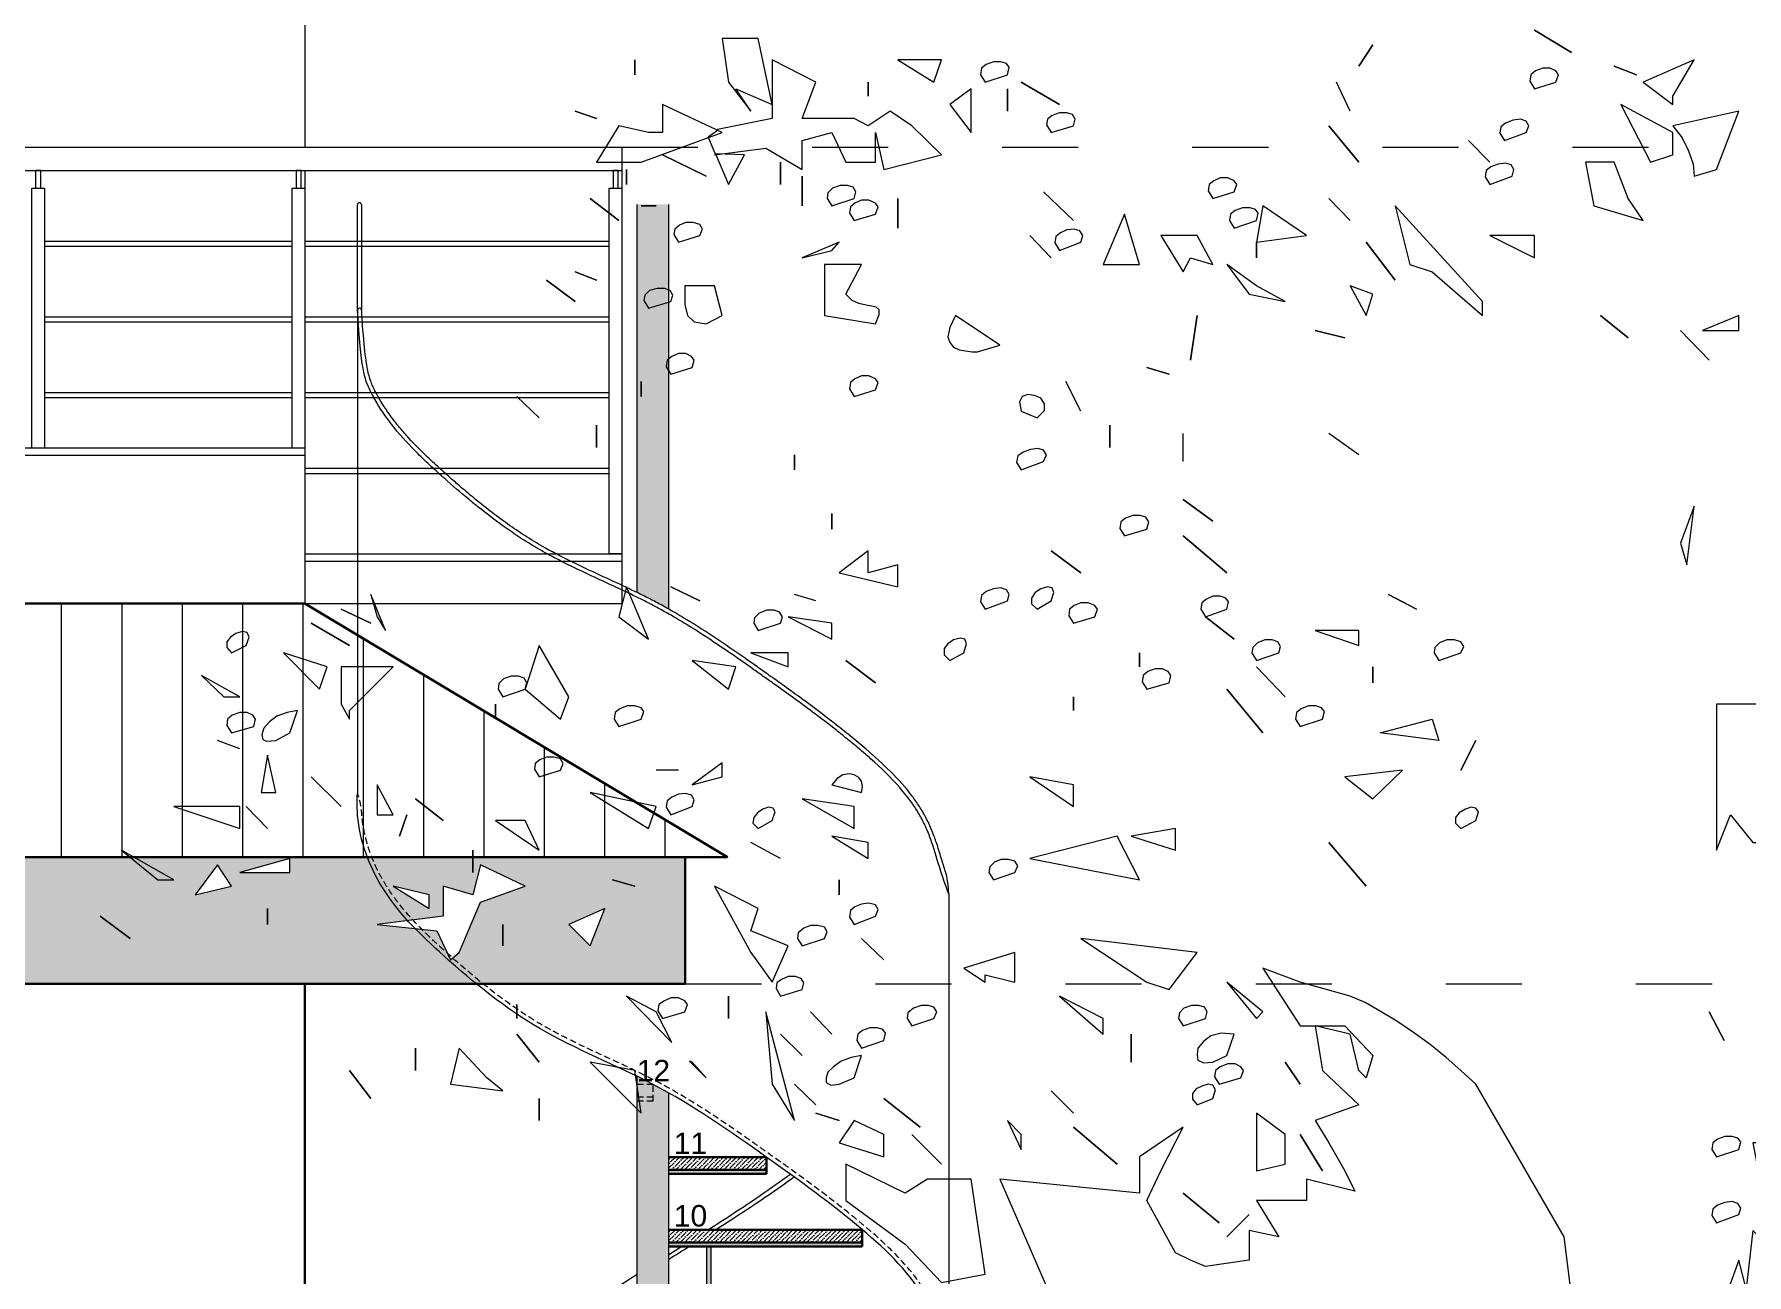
# Model space of a CAD drawing. Header units: millimetres. Extents: x 922141 to 965068, y 34629 to 256118.
# Drawn here: x 950409 to 954462, y 211194 to 214129 of the extents above; entities that cross this region are included whole.
import ezdxf

# ---------------------------------------------------------------- set-up
doc = ezdxf.new("R2010")
doc.units = ezdxf.units.MM
doc.linetypes.add('( Dashed )', pattern=[0.75, 0.5, -0.25])
doc.linetypes.add('ACAD_ISO03W100', pattern=[30, 12, -18])
for name, color, linetype, lineweight in [('column', 10, 'Continuous', 35), ('HATCH', 8, 'Continuous', 5), ('MCA__ ARREDO', 133, 'Continuous', 5), ('MCA__ LANDSCAPE', 136, 'Continuous', 5), ('MCA__ MURI ESISTENTI SEZIONATI', 30, 'Continuous', 30), ('MCA__ SCALE', 154, 'Continuous', 18)]:
    doc.layers.add(name, color=color, linetype=linetype, lineweight=lineweight)
doc.layers.add('FUR', color=2, linetype='Continuous')
doc.styles.add('Datatext_200', font='arial.ttf', dxfattribs={"height": 200})

# ---------------------------------------------------------------- blocks, each defined once
blk = doc.blocks.new('BDBDDB')
at = {"layer": 'column', "ltscale": 600, "true_color": 0x939598, "transparency": 33554528}
h = blk.add_hatch(color=252, dxfattribs=at)
h.dxf.hatch_style = 1
h.paths.add_polyline_path([(7732190, -16578442.5), (7732115, -16578442.5), (7732115, -16579361), (7732134, -16579370.5), (7732152.8, -16579380.1), (7732171.5, -16579390.1), (7732190, -16579400.4)])
h = blk.add_hatch(color=252, dxfattribs=at)
h.dxf.hatch_style = 1
h.paths.add_polyline_path([(7732190, -16580544.9), (7732115, -16580505.5), (7732115, -16580637.3), (7732115, -16582586.9), (7732190, -16582586.9)])
at = {"layer": 'column', "lineweight": 0, "ltscale": 600, "true_color": 0x939598, "transparency": 33554687}
h = blk.add_hatch(dxfattribs=at)
h.set_pattern_fill('ANSI36', color=252, scale=2.3)
h.set_pattern_definition([(45, (30343.1554, 303.549), (3.8727354522, 14.2000299914), [18.25625, -3.65125, 0, -3.65125])])
h.paths.add_polyline_path([(7732420.4, -16580696.3), (7732190, -16580696.3), (7732190, -16580726.3), (7732420.4, -16580726.3)])
at = {"layer": 'column', "ltscale": 600, "true_color": 0xc7c8ca, "transparency": 33554687}
h = blk.add_hatch(color=9, dxfattribs=at)
h.dxf.hatch_style = 1
h.paths.add_polyline_path([(7732420.4, -16580726.3), (7732190, -16580726.3), (7732190, -16580736.3), (7732420.4, -16580736.3)])
at = {"layer": 'column', "lineweight": 0, "ltscale": 600, "true_color": 0x939598, "transparency": 33554687}
h = blk.add_hatch(dxfattribs=at)
h.set_pattern_fill('ANSI36', color=252, scale=2.3)
h.set_pattern_definition([(45, (30343.1554, 131.674), (3.8727354522, 14.2000299914), [18.25625, -3.65125, 0, -3.65125])])
h.paths.add_polyline_path([(7732647.5, -16580868.2), (7732190, -16580868.2), (7732190, -16580898.2), (7732647.5, -16580898.2)])
at = {"layer": 'column', "ltscale": 600, "true_color": 0xc7c8ca, "transparency": 33554687}
h = blk.add_hatch(color=9, dxfattribs=at)
h.dxf.hatch_style = 1
h.paths.add_polyline_path([(7732647.5, -16580898.2), (7732190, -16580898.2), (7732190, -16580908.2), (7732647.5, -16580908.2)])
at = {"layer": 'column', "ltscale": 600, "true_color": 0x939598, "transparency": 33554687}
h = blk.add_hatch(color=252, dxfattribs=at)
h.dxf.hatch_style = 1
h.paths.add_polyline_path([(7732288.9, -16580908.2), (7732278.9, -16580908.2), (7732278.9, -16581040.1), (7732288.9, -16581040.1)])
at = {"layer": 'MCA__ LANDSCAPE', "transparency": 33554559}
for p, q in [((7731452.5, -16578692.5), (7731452.5, -16578442.5)), ((7731462.5, -16578442.5), (7731462.5, -16578692.5)), ((7732115, -16579361), (7732115, -16578442.5)), ((7732190, -16579400.4), (7732190, -16578442.5)), ((7731452.5, -16578692.5), (7731452.5, -16579836.9)), ((7732852.5, -16580074.2), (7732852.5, -16581238.7)), ((7732115, -16582586.9), (7732115, -16580505.5)), ((7732190, -16582586.9), (7732190, -16580544.9)), ((7732278.9, -16580908.2), (7732278.9, -16581040.1)), ((7732288.9, -16580908.2), (7732288.9, -16581040.1))]:
    blk.add_line(p, q, dxfattribs=at)
at = {"layer": 'MCA__ LANDSCAPE', "linetype": '( Dashed )', "ltscale": 30, "transparency": 33554559}
for p, q in [((7732152.5, -16580524.4), (7732115, -16580524.4)), ((7732152.5, -16580554.4), (7732115, -16580554.4)), ((7732152.5, -16580564.4), (7732152.5, -16580524.4)), ((7732152.5, -16580564.4), (7732115, -16580564.4))]:
    blk.add_line(p, q, dxfattribs=at)
at = {"layer": 'MCA__ LANDSCAPE', "transparency": 33554559}
for centre, radius, start, end in [((7731457.5, -16578443.9), 5.19, 15.6001, 164.3999), ((7731457.6, -16578693.2), 5.1, 14.7584, 172.2794)]:
    blk.add_arc(centre, radius, start, end, dxfattribs=at)
for points, knots in [([(7732852.5, -16580074.2), (7732844.2, -16580053.6), (7732836.9, -16580031.2), (7732823.1, -16579987.2), (7732817.1, -16579965.7), (7732807, -16579937.5), (7732804.1, -16579930.1), (7732798.3, -16579916.6), (7732795.5, -16579910.5), (7732790.7, -16579900.9), (7732788.8, -16579897.2), (7732784.9, -16579890), (7732782.8, -16579886.4), (7732776.5, -16579875.8), (7732772, -16579868.9), (7732757.8, -16579848.4), (7732747.4, -16579835.2), (7732715.3, -16579798.3), (7732691.7, -16579775.6), (7732659.3, -16579746.9), (7732651.3, -16579740), (7732633.9, -16579725.3), (7732624.6, -16579717.6), (7732605.8, -16579702.3), (7732596.4, -16579694.7), (7732568, -16579672.3), (7732549, -16579657.8), (7732499.1, -16579620.5), (7732468.1, -16579598.1), (7732428.8, -16579570.1), (7732420.6, -16579564.3), (7732404.3, -16579552.7), (7732396.1, -16579546.9), (7732371.5, -16579529.5), (7732355.1, -16579518), (7732305.5, -16579483.9), (7732272.1, -16579461.6), (7732226.2, -16579433.2), (7732214.3, -16579426.1), (7732192.3, -16579413.2), (7732182.2, -16579407.5), (7732163.3, -16579397), (7732154.5, -16579392.3), (7732136.8, -16579383), (7732127.8, -16579378.5), (7732100.9, -16579365.2), (7732082.7, -16579356.6), (7732030.7, -16579332.4), (7731996.7, -16579317), (7731950, -16579294.4), (7731937.1, -16579287.9), (7731915, -16579276.5), (7731905.8, -16579271.5), (7731890, -16579262.8), (7731883.4, -16579259), (7731870.2, -16579251.3), (7731863.7, -16579247.3), (7731844.3, -16579235.3), (7731831.5, -16579226.9), (7731793.7, -16579201.1), (7731769.2, -16579182.9), (7731735.4, -16579156.1), (7731725.7, -16579148.2), (7731696.8, -16579124.2), (7731677.9, -16579107.8), (7731653.8, -16579086.4), (7731648.5, -16579081.6), (7731637.9, -16579071.9), (7731632.6, -16579067.1), (7731616.7, -16579052.5), (7731606.3, -16579042.6), (7731576.3, -16579012.8), (7731557.2, -16578992.3), (7731531.3, -16578960.2), (7731523.4, -16578949.6), (7731509.1, -16578929), (7731502.7, -16578919), (7731490.8, -16578898.4), (7731485.2, -16578887.8), (7731469.7, -16578855.4), (7731461.1, -16578832.7), (7731452.5, -16578692.5)], [0, 0, 0, 0, 67.773546, 67.773546, 135.547092, 135.547092, 160.378971, 160.378971, 181.366083, 181.366083, 194.268388, 194.268388, 207.170693, 207.170693, 232.975303, 232.975303, 284.584524, 284.584524, 381.628256, 381.628256, 412.892431, 412.892431, 449.029168, 449.029168, 485.165904, 485.165904, 557.439377, 557.439377, 673.05105, 673.05105, 703.196557, 703.196557, 733.342064, 733.342064, 793.633079, 793.633079, 914.215108, 914.215108, 956.155, 956.155, 991.130303, 991.130303, 1021.331706, 1021.331706, 1051.533108, 1051.533108, 1111.935913, 1111.935913, 1223.564402, 1223.564402, 1266.694414, 1266.694414, 1297.858357, 1297.858357, 1320.59657, 1320.59657, 1343.334782, 1343.334782, 1388.811207, 1388.811207, 1479.764056, 1479.764056, 1516.895445, 1516.895445, 1591.158224, 1591.158224, 1612.384975, 1612.384975, 1633.611727, 1633.611727, 1676.065229, 1676.065229, 1758.523511, 1758.523511, 1797.590205, 1797.590205, 1832.264234, 1832.264234, 1866.938264, 1866.938264, 2051.406506, 2051.406506, 2051.406506, 2051.406506]), ([(7732852.5, -16580074.2), (7732849.7, -16580037.5), (7732845.9, -16580026), (7732844.2, -16580020.9), (7732841.6, -16580012.7), (7732840.6, -16580009.6), (7732839.4, -16580005.7), (7732839.2, -16580005), (7732838.7, -16580003.5), (7732838.5, -16580002.8), (7732837.8, -16580000.5), (7732837.3, -16579999.1), (7732836, -16579994.6), (7732835.1, -16579991.6), (7732832.4, -16579982.8), (7732830.6, -16579976.9), (7732826.9, -16579964.9), (7732824.9, -16579958.8), (7732821.6, -16579948.8), (7732820.3, -16579944.9), (7732817.5, -16579937.1), (7732816, -16579933.2), (7732811.5, -16579921.7), (7732808.2, -16579914.2), (7732802.6, -16579902.2), (7732800.3, -16579897.6), (7732795.6, -16579888.7), (7732793.2, -16579884.3), (7732788.1, -16579875.6), (7732785.4, -16579871.3), (7732777.2, -16579858.6), (7732771.4, -16579850.3), (7732749.9, -16579821.9), (7732732.7, -16579802.7), (7732696, -16579766), (7732676.5, -16579748.5), (7732650.5, -16579726.2), (7732644.2, -16579720.9), (7732631.6, -16579710.4), (7732625.2, -16579705.2), (7732606.4, -16579689.9), (7732593.8, -16579679.9), (7732555.9, -16579650.3), (7732530.4, -16579631.2), (7732490.6, -16579602.1), (7732476.5, -16579591.9), (7732451.8, -16579574.2), (7732441.2, -16579566.7), (7732421.4, -16579552.6), (7732412.1, -16579546), (7732393.5, -16579532.8), (7732384.2, -16579526.3), (7732356.2, -16579506.6), (7732337.5, -16579493.6), (7732299.6, -16579468.1), (7732280.5, -16579455.5), (7732242.2, -16579431.2), (7732223.1, -16579419.6), (7732193.6, -16579402.4), (7732183.4, -16579396.7), (7732163.8, -16579385.9), (7732154.4, -16579380.9), (7732135.6, -16579371.2), (7732126.1, -16579366.5), (7732097.5, -16579352.4), (7732078.2, -16579343.4), (7732015.7, -16579314.5), (7731972.3, -16579294.9), (7731919.3, -16579267.4), (7731908.6, -16579261.7), (7731890.6, -16579251.6), (7731883.3, -16579247.4), (7731868.9, -16579238.8), (7731861.8, -16579234.4), (7731840.5, -16579220.9), (7731826.5, -16579211.6), (7731785.2, -16579182.6), (7731758.4, -16579162), (7731721.1, -16579131.4), (7731710, -16579122.1), (7731691.2, -16579106), (7731683.4, -16579099.2), (7731668.7, -16579086.2), (7731661.7, -16579080), (7731647.8, -16579067.5), (7731640.9, -16579061.2), (7731627.2, -16579048.5), (7731620.4, -16579042.1), (7731600.3, -16579022.7), (7731587.2, -16579009.5), (7731570.8, -16578991.6), (7731567, -16578987.4), (7731555.9, -16578974.6), (7731548.6, -16578965.9), (7731539.3, -16578953.9), (7731536.8, -16578950.7), (7731529.7, -16578941.1), (7731525.1, -16578934.6), (7731519.1, -16578925.6), (7731517.5, -16578923.2), (7731512.8, -16578916), (7731509.8, -16578911.1), (7731506, -16578904.8), (7731505.2, -16578903.3), (7731503.6, -16578900.5), (7731502.8, -16578899.1), (7731500.4, -16578894.9), (7731498.9, -16578892.2), (7731496.8, -16578888.4), (7731496.2, -16578887.1), (7731494.5, -16578884), (7731493.7, -16578882.3), (7731492.6, -16578880.2), (7731492.3, -16578879.6), (7731492, -16578878.9), (7731491.9, -16578878.8), (7731491.8, -16578878.6), (7731491.8, -16578878.5), (7731491.7, -16578878.2), (7731491.6, -16578878.1), (7731491.4, -16578877.7), (7731491.3, -16578877.5), (7731491.1, -16578877), (7731490.9, -16578876.7), (7731490.4, -16578875.6), (7731490.1, -16578874.9), (7731489.1, -16578872.9), (7731488.5, -16578871.5), (7731486.1, -16578866.1), (7731484.5, -16578861.9), (7731481.6, -16578853.3), (7731480.4, -16578849.1), (7731478, -16578839.4), (7731476.8, -16578833.9), (7731474.5, -16578821.1), (7731473.4, -16578813.8), (7731469.7, -16578786.3), (7731467.3, -16578761.3), (7731464.1, -16578716.9), (7731463.3, -16578704.9), (7731462.5, -16578691.9)], [0, 0, 0, 0, 42.151293, 57.880429, 57.880429, 67.440609, 67.440609, 69.75592, 69.75592, 72.071232, 72.071232, 76.701855, 76.701855, 85.963102, 85.963102, 104.485596, 104.485596, 123.739639, 123.739639, 136.270797, 136.270797, 148.801955, 148.801955, 173.864272, 173.864272, 189.218649, 189.218649, 204.573027, 204.573027, 219.927404, 219.927404, 250.63616, 250.63616, 327.197668, 327.197668, 403.759177, 403.759177, 428.079114, 428.079114, 452.399052, 452.399052, 500.334111, 500.334111, 596.204229, 596.204229, 648.863751, 648.863751, 687.877976, 687.877976, 722.083315, 722.083315, 756.288655, 756.288655, 824.699334, 824.699334, 893.202221, 893.202221, 960.30748, 960.30748, 995.489698, 995.489698, 1027.271996, 1027.271996, 1059.054295, 1059.054295, 1122.618892, 1122.618892, 1265.216319, 1265.216319, 1302.044188, 1302.044188, 1327.323688, 1327.323688, 1352.603189, 1352.603189, 1403.162191, 1403.162191, 1504.280194, 1504.280194, 1547.376672, 1547.376672, 1578.09721, 1578.09721, 1605.858234, 1605.858234, 1633.619257, 1633.619257, 1661.380281, 1661.380281, 1716.902329, 1716.902329, 1733.862385, 1733.862385, 1767.782497, 1767.782497, 1779.7235, 1779.7235, 1803.605505, 1803.605505, 1812.201177, 1812.201177, 1829.392521, 1829.392521, 1834.238668, 1834.238668, 1839.084815, 1839.084815, 1848.777108, 1848.777108, 1853.782258, 1853.782258, 1861.801085, 1861.801085, 1865.333817, 1865.333817, 1866.282166, 1866.282166, 1866.885382, 1866.885382, 1868.091816, 1868.091816, 1869.29825, 1869.29825, 1871.711118, 1871.711118, 1876.536853, 1876.536853, 1886.188324, 1886.188324, 1914.758466, 1914.758466, 1937.341171, 1937.341171, 1959.923877, 1959.923877, 1982.506582, 1982.506582, 2034.216776, 2034.216776, 2051.406506, 2051.406506, 2051.406506, 2051.406506]), ([(7732852.5, -16581217.7), (7732839.9, -16581155.9), (7732811.5, -16581017.7), (7732635, -16580850), (7732412.5, -16580689.9), (7732164.4, -16580516.3), (7731880.6, -16580408.3), (7731669.1, -16580236.1), (7731501, -16580072.9), (7731450.6, -16579923.6), (7731452.2, -16579850.3), (7731452.5, -16579836.9)], [0.947397, 0.947397, 0.947397, 0.947397, 186.448799, 415.722269, 700.527053, 1018.803434, 1317.383162, 1602.187946, 1831.461417, 2011.406506, 2051.406506, 2051.406506, 2051.406506, 2051.406506]), ([(7732282.7, -16580868.2), (7732324.1, -16580841.8), (7732389.8, -16580799), (7732453.7, -16580754.1), (7732477.3, -16580737)], [1003.337326, 1003.337326, 1003.337326, 1003.337326, 1150.631015, 1238.684553, 1238.684553, 1238.684553, 1238.684553]), ([(7732300.5, -16580868.2), (7732342.1, -16580841.6), (7732404.7, -16580800.8), (7732465.7, -16580758.2), (7732486.2, -16580743.4)], [1002.567667, 1002.567667, 1002.567667, 1002.567667, 1150.631015, 1226.916944, 1226.916944, 1226.916944, 1226.916944]), ([(7731501.3, -16581462.3), (7731546.2, -16581406.8), (7731652.1, -16581278.3), (7731871.4, -16581128.3), (7732032.8, -16581025.2), (7732115, -16580973.5)], [16.179225, 16.179225, 16.179225, 16.179225, 229.27347, 514.078255, 805.492378, 805.492378, 805.492378, 805.492378])]:
    blk.add_open_spline(points, degree=3, knots=knots, dxfattribs=at)
at = {"layer": 'MCA__ LANDSCAPE', "linetype": '( Dashed )', "ltscale": 30, "transparency": 33554559}
blk.add_open_spline([(7732852.5, -16581217.7), (7732852.5, -16581193.7), (7732849.9, -16581170.6), (7732842, -16581124.9), (7732835.7, -16581102.3), (7732825, -16581073.1), (7732822.1, -16581065.8), (7732816.4, -16581052.6), (7732813.7, -16581046.6), (7732808.5, -16581036.1), (7732806.2, -16581031.7), (7732801.3, -16581022.8), (7732798.8, -16581018.5), (7732790.9, -16581005.6), (7732785.3, -16580997.2), (7732764.8, -16580968.7), (7732748.4, -16580949.6), (7732713.3, -16580913.2), (7732694.7, -16580895.9), (7732667.7, -16580872.2), (7732659.7, -16580865.4), (7732643.6, -16580851.8), (7732635.5, -16580845.1), (7732611.2, -16580825.3), (7732594.9, -16580812.4), (7732545.8, -16580774.5), (7732512.7, -16580750.2), (7732463.7, -16580714.8), (7732447.9, -16580703.6), (7732422.7, -16580685.7), (7732413.3, -16580679), (7732394.3, -16580665.6), (7732384.8, -16580658.9), (7732356.2, -16580638.9), (7732337.1, -16580625.7), (7732279, -16580586.7), (7732239.5, -16580561.6), (7732188, -16580532.2), (7732177.1, -16580526.2), (7732158.3, -16580516.2), (7732150.6, -16580512.1), (7732135.1, -16580504.2), (7732127.3, -16580500.3), (7732103.8, -16580488.9), (7732088.1, -16580481.4), (7732038.4, -16580458.3), (7732004.5, -16580443), (7731958.4, -16580420.6), (7731945.7, -16580414.3), (7731923.9, -16580402.9), (7731914.7, -16580398), (7731898.9, -16580389.2), (7731892.2, -16580385.4), (7731879, -16580377.6), (7731872.4, -16580373.7), (7731852.8, -16580361.5), (7731840, -16580353), (7731801.8, -16580326.8), (7731777, -16580308.2), (7731743.1, -16580281), (7731733.5, -16580273.2), (7731705, -16580249.3), (7731686.2, -16580232.9), (7731661.8, -16580211.1), (7731656, -16580205.8), (7731644.4, -16580195.3), (7731638.7, -16580190), (7731621.6, -16580173.9), (7731610.4, -16580163.1), (7731581.1, -16580133.1), (7731563.5, -16580113.4), (7731540.3, -16580083.2), (7731533.3, -16580073.5), (7731521.6, -16580055.7), (7731516.6, -16580047.7), (7731507.3, -16580031.2), (7731502.9, -16580022.8), (7731490.5, -16579997.2), (7731483.4, -16579979.4), (7731475.6, -16579954.3), (7731473.6, -16579947.1), (7731468.3, -16579925.6), (7731465.6, -16579911.2), (7731463.5, -16579891.2), (7731463, -16579885.8), (7731462.5, -16579877.2), (7731462.4, -16579874.1), (7731459.4, -16579855.4), (7731454.3, -16579839), (7731452.5, -16579836.9)], degree=3, knots=[0, 0, 0, 0, 68.981605, 68.981605, 137.96321, 137.96321, 161.112749, 161.112749, 180.727859, 180.727859, 195.632552, 195.632552, 210.537245, 210.537245, 240.346632, 240.346632, 314.057717, 314.057717, 387.768803, 387.768803, 418.66202, 418.66202, 449.555237, 449.555237, 511.341672, 511.341672, 634.914541, 634.914541, 693.191779, 693.191779, 727.993464, 727.993464, 762.795149, 762.795149, 832.398518, 832.398518, 971.605256, 971.605256, 1008.861117, 1008.861117, 1034.792577, 1034.792577, 1060.724037, 1060.724037, 1112.586956, 1112.586956, 1224.209159, 1224.209159, 1267.143022, 1267.143022, 1298.738725, 1298.738725, 1322.148548, 1322.148548, 1345.558371, 1345.558371, 1392.378017, 1392.378017, 1486.017308, 1486.017308, 1523.220721, 1523.220721, 1597.627545, 1597.627545, 1621.008511, 1621.008511, 1644.389476, 1644.389476, 1691.151407, 1691.151407, 1771.158251, 1771.158251, 1807.678767, 1807.678767, 1836.499744, 1836.499744, 1865.320721, 1865.320721, 1922.962675, 1922.962675, 1945.503108, 1945.503108, 1990.583974, 1990.583974, 2007.439267, 2007.439267, 2017.053652, 2017.053652, 2051.406506, 2051.406506, 2051.406506, 2051.406506], dxfattribs=at)
at = {"layer": 'MCA__ LANDSCAPE', "transparency": 33554559}
for points in [[(7732190, -16580937.7), (7732205.7, -16580927.8), (7732221.4, -16580918), (7732237.1, -16580908.2)], [(7732190, -16580926.6), (7732199.8, -16580920.4), (7732209.6, -16580914.3), (7732219.4, -16580908.2)]]:
    blk.add_open_spline(points, degree=3, dxfattribs=at)
at = {"layer": 'MCA__ MURI ESISTENTI SEZIONATI', "transparency": 33554559}
for p, q in [((7732190, -16580696.3), (7732420.4, -16580696.3)), ((7732420.4, -16580736.3), (7732420.4, -16580696.3)), ((7732190, -16580726.3), (7732420.4, -16580726.3)), ((7732190, -16580736.3), (7732420.4, -16580736.3)), ((7732190, -16580868.2), (7732647.5, -16580868.2)), ((7732647.5, -16580908.2), (7732647.5, -16580868.2)), ((7732190, -16580898.2), (7732647.5, -16580898.2)), ((7732190, -16580908.2), (7732647.5, -16580908.2))]:
    blk.add_line(p, q, dxfattribs=at)
at = {"layer": 'MCA__ ARREDO', "lineweight": 9, "transparency": 33554559, "char_height": 50.9, "width": 1701.819, "attachment_point": 5, "style": 'Datatext_200'}
for s, insert in [('12', (7732153.1, -16580492, 0)), ('11', (7732240.9, -16580663.9, 0)), ('10', (7732240.9, -16580835.7, 0))]:
    blk.add_mtext(s, dxfattribs=dict(at, insert=insert))
blk = doc.blocks.new('A$C45F453B8')
at = {"layer": 'HATCH', "linetype": 'Continuous'}
for p, q in [((167.65, 239.35), (171.13, 242.31)), ((171.13, 242.31), (167.65, 239.35))]:
    blk.add_line(p, q, dxfattribs=at)
for points in [[(140.19, 280.81), (143.15, 282.59), (140.19, 280.81)], [(157.14, 279.7), (156.03, 281.4), (157.14, 279.7)], [(205.56, 276.14), (206.75, 277.92), (203.86, 276.66), (204.97, 281.92), (207.86, 281.92), (207.34, 278.44), (205.56, 276.14)], [(132.12, 276.66), (132.12, 277.33), (130.41, 280.22), (134.49, 278.44), (132.12, 276.66)], [(135, 279.03), (136.78, 279.7), (135, 279.03)], [(185.13, 279.03), (184.98, 279.62), (185.2, 279.92), (185.65, 280.07), (186.24, 280.07), (186.83, 279.85), (187.2, 279.55), (187.28, 279.03), (186.9, 278.44), (185.13, 279.03)], [(208.97, 274.07), (208.38, 272.66), (208.45, 272.66), (204.38, 273.18), (201.49, 271.48), (201.49, 273.78), (199.12, 274.44), (198.01, 272.07), (195.64, 272.07), (195.64, 274.44), (194.98, 271.48), (190.38, 272.66), (192.75, 274.96), (194.46, 276.14), (196.23, 274.96), (197.34, 275.55), (201.49, 275.55), (200.38, 278.44), (203.86, 280.22), (203.86, 275.55), (208.23, 274.66), (208.23, 274.59), (208.97, 274.07)], [(190.98, 278.44), (190.38, 280.22), (193.86, 280.22), (190.98, 278.44)], [(214.82, 279.03), (214.82, 280.22), (214.82, 279.03)], [(141.44, 278.44), (141.22, 279.03), (141.44, 279.33), (141.89, 279.55), (142.48, 279.55), (143.07, 279.33), (143.44, 279.03), (143.52, 278.51), (143.15, 277.92), (141.44, 278.44)], [(157.81, 276.14), (158.92, 278.44)], [(180.98, 276.66), (184.02, 278.44), (180.98, 276.66)], [(196.23, 277.33), (196.23, 278.44), (196.23, 277.33)], [(185.13, 276.14), (185.13, 277.92), (185.13, 276.14)], [(188.02, 274.44), (188.02, 277.92), (189.72, 276.66), (188.02, 274.44)], [(128.64, 271.48), (126.86, 276.14), (132.12, 274.96), (131.38, 274), (130.86, 272.96), (130.49, 271.92), (130.41, 270.96), (128.64, 271.48)], [(132.12, 272.66), (132.12, 274.44), (136.26, 276.66), (133.89, 272.07), (132.12, 272.66)], [(179.87, 274.96), (179.72, 275.48), (179.95, 275.85), (180.39, 276), (180.98, 276), (181.57, 275.77), (181.94, 275.48), (182.02, 275.03), (181.65, 274.44), (179.87, 274.96)], [(217.85, 272.07), (214.3, 272.07), (207.86, 274.44), (212.6, 276.66), (212.6, 274.44), (213.71, 274.44), (216.08, 274.96), (217.85, 272.07)], [(217.85, 275.55), (219.56, 276.14), (217.85, 275.55)], [(143.81, 274.44), (143.59, 274.96), (143.81, 275.33), (144.26, 275.48), (144.85, 275.4), (145.44, 275.18), (145.81, 274.89), (145.89, 274.37), (145.52, 273.78), (143.81, 274.44)], [(157.14, 272.07), (159.51, 274.96), (157.14, 272.07)], [(146.7, 272.07), (148.4, 273.78), (146.7, 272.07)], [(134.49, 267.41), (135.67, 269.18), (136.78, 272.07), (139.08, 272.07), (138.41, 268.59), (134.49, 267.41)], [(144.92, 270.96), (144.78, 271.48), (145, 271.85), (145.44, 272), (146.04, 271.92), (146.63, 271.7), (147, 271.41), (147.07, 270.89), (146.7, 270.3), (144.92, 270.96)], [(203.19, 270.3), (203.19, 272.07), (203.19, 270.3)], [(208.38, 272.74), (207.34, 270.3), (206.08, 272.66), (208.38, 272.74)], [(208.38, 272.74), (208.38, 272.74), (208.38, 272.74)], [(209.12, 270.96), (212.6, 272.66), (209.12, 270.96)], [(215.48, 270.3), (215.48, 271.48), (215.48, 270.3)], [(167.06, 269.7), (166.84, 270.3), (167.06, 270.59), (167.58, 270.81), (168.17, 270.81), (168.69, 270.59), (169.06, 270.3), (169.14, 269.78), (168.77, 269.18), (167.06, 269.7)], [(197.34, 269.18), (197.2, 269.7), (197.42, 270.07), (197.86, 270.22), (198.46, 270.22), (199.05, 270), (199.42, 269.63), (199.49, 269.18), (199.12, 268.59), (197.34, 269.18)], [(201.49, 268.59), (201.49, 270.96), (201.49, 268.59)], [(157.81, 267.41), (159.51, 269.18), (157.81, 267.41)], [(179.87, 267.41), (182.24, 269.7), (179.87, 267.41)], [(193.86, 266.82), (193.86, 269.18), (193.86, 266.82)], [(195.64, 267.93), (195.42, 268.52), (195.64, 268.81), (196.16, 269.04), (196.75, 269.04), (197.27, 268.81), (197.64, 268.52), (197.71, 268), (197.34, 267.41), (195.64, 267.93)], [(216.08, 267.41), (218.37, 269.18), (216.08, 267.41)], [(147.29, 259.86), (147.29, 260.97), (154.25, 268.59), (153.07, 263.93), (151.29, 263.34), (147.29, 259.86)], [(161.29, 266.22), (164.77, 268.59), (165.29, 265.7), (161.29, 266.22)], [(165.29, 267.41), (165.14, 268), (165.36, 268.3), (165.8, 268.44), (166.4, 268.44), (166.99, 268.22), (167.36, 267.93), (167.43, 267.41), (167.06, 266.82), (165.29, 267.41)], [(174.61, 263.93), (175.8, 267.93), (177.5, 263.93), (174.61, 263.93)], [(214.3, 268.59), (213.11, 268.59), (214.3, 268.59)], [(143.15, 264.45), (143.15, 266.22), (146.7, 266.22), (143.15, 264.45)], [(171.13, 263.34), (170.54, 264.45), (168.77, 263.93), (170.02, 266.22), (172.91, 266.22), (171.13, 263.34)], [(179.28, 265.7), (179.13, 266.22), (179.35, 266.59), (179.8, 266.74), (180.39, 266.67), (180.91, 266.45), (181.28, 266.15), (181.35, 265.63), (180.98, 265.04), (179.28, 265.7)], [(181.65, 264.45), (183.35, 266.22), (181.65, 264.45)], [(209.63, 266.22), (209.41, 266.74), (209.63, 267.11), (210.15, 267.26), (210.75, 267.26), (211.26, 267.04), (211.63, 266.74), (211.71, 266.3), (211.34, 265.7), (209.63, 266.22)], [(154.25, 262.67), (156.55, 265.7), (154.25, 262.67)], [(165.29, 264.45), (165.29, 265.7), (165.29, 264.45)], [(199.12, 265.04), (198.53, 265.7), (201.49, 264.45), (199.12, 265.04)], [(162.99, 260.97), (165.29, 262.23), (167.65, 263.93), (165.88, 261.56), (162.99, 260.97)], [(195.64, 259.19), (195.35, 259.93), (195.35, 260.3), (195.57, 260.52), (195.94, 260.6), (196.38, 260.67), (196.97, 260.82), (197.49, 261.04), (198.01, 261.56), (196.75, 263.93), (199.71, 263.93), (199.71, 259.86), (195.64, 259.19)], [(217.85, 262.67), (219.56, 263.34), (217.85, 262.67)], [(156.55, 259.86), (156.03, 261.56), (157.81, 262.23), (156.55, 259.86)], [(207.86, 259.86), (208.45, 262.23), (210.82, 262.23), (210.82, 260.74), (210.6, 259.86), (210.08, 259.34), (209.12, 259.19), (207.86, 259.86)], [(211.93, 260.97), (211.78, 261.48), (212, 261.85), (212.45, 262), (213.04, 262), (213.63, 261.85), (214, 261.48), (214.08, 261.04), (213.71, 260.45), (211.93, 260.97)], [(219.56, 260.97), (221.85, 262.67), (219.56, 260.97)], [(126.86, 258.67), (126.86, 259.86), (129.75, 258.67), (126.86, 258.67)], [(135.67, 258.08), (137.89, 259.86), (135.67, 258.08)], [(170.54, 256.3), (170.02, 259.86), (170.54, 256.3)], [(185.72, 257.49), (189.27, 259.86), (189.72, 258.89), (189.87, 258.15), (189.72, 257.71), (189.42, 257.34), (188.98, 257.12), (188.46, 257.04), (187.94, 256.97), (187.5, 256.97), (185.72, 257.49)], [(129.23, 256.3), (131.52, 258.67), (129.23, 256.3)], [(158.25, 258.08), (160.62, 258.67), (158.25, 258.08)], [(210.23, 255.71), (210.08, 256.3), (210.3, 256.6), (210.75, 256.82), (211.34, 256.82), (211.86, 256.6), (212.23, 256.3), (212.3, 255.78), (211.93, 255.19), (210.23, 255.71)], [(172.25, 255.19), (174.02, 255.71), (172.25, 255.19)], [(179.28, 252.23), (180.46, 254.6)], [(195.64, 253.93), (195.42, 254.52), (195.64, 254.82), (196.16, 255.04), (196.75, 255.04), (197.27, 254.82), (197.64, 254.52), (197.71, 254.01), (197.34, 253.41), (195.64, 253.93)], [(214.3, 253.41), (214.3, 254.6), (214.3, 253.41)], [(182.76, 251.71), (182.17, 252.3), (182.17, 252.82), (182.46, 253.27), (182.98, 253.49), (183.5, 253.56), (183.94, 253.41), (184.17, 252.97), (184.02, 252.23), (182.76, 251.71)], [(222.44, 251.71), (224.22, 253.41), (222.44, 251.71)], [(176.98, 249.34), (176.98, 251.12), (176.98, 249.34)], [(217.85, 249.34), (217.85, 251.12), (217.85, 249.34)], [(157.14, 248.75), (159.51, 250.45)], [(171.13, 248.23), (171.13, 250.45)], [(182.24, 248.23), (182.02, 248.75), (182.24, 249.12), (182.68, 249.27), (183.28, 249.19), (183.87, 248.97), (184.31, 248.68), (184.39, 248.16), (184.02, 247.57), (182.24, 248.23)], [(202.08, 247.57), (202.08, 248.75), (202.08, 247.57)], [(131.01, 240.01), (130.41, 244.68), (131.52, 241.72), (131.01, 240.01)], [(168.77, 243.49), (171.13, 245.2), (168.77, 243.49)], [(174.02, 242.83), (173.87, 243.42), (174.1, 243.79), (174.54, 243.94), (175.13, 243.94), (175.73, 243.72), (176.1, 243.42), (176.17, 242.9), (175.8, 242.31), (174.02, 242.83)], [(199.12, 242.83), (199.12, 244.09), (199.12, 242.83)], [(179.28, 239.35), (181.65, 241.12), (179.28, 239.35)], [(193.86, 238.24), (193.86, 240.01), (196.23, 239.35), (196.23, 241.12), (198.53, 239.35), (193.86, 238.24)], [(152.55, 236.46), (154.77, 237.64), (152.55, 236.46)], [(167.65, 236.46), (167.51, 237.05), (167.73, 237.35), (168.17, 237.5), (168.77, 237.5), (169.28, 237.27), (169.65, 236.98), (169.73, 236.46), (169.36, 235.87), (167.65, 236.46)], [(181.65, 237.13), (181.43, 237.79), (181.57, 238.16), (181.94, 238.24), (182.46, 238.09), (182.91, 237.79), (183.2, 237.35), (183.2, 236.9), (182.76, 236.46), (181.65, 237.13)], [(185.13, 237.13), (184.98, 237.64), (185.2, 238.01), (185.65, 238.16), (186.24, 238.09), (186.83, 237.87), (187.2, 237.57), (187.28, 237.05), (186.9, 236.46), (185.13, 237.13)], [(200.38, 237.13), (202.08, 237.64)], [(209.63, 237.13), (211.93, 238.24), (209.63, 237.13)], [(213.71, 234.09), (215.48, 238.24), (216.08, 235.87), (213.71, 234.09)], [(234.66, 234.76), (235.84, 237.64), (235.33, 235.87), (234.66, 234.76)], [(178.17, 235.87), (177.95, 236.46), (178.17, 236.76), (178.69, 236.98), (179.28, 236.98), (179.8, 236.76), (180.17, 236.46), (180.24, 235.94), (179.87, 235.35), (178.17, 235.87)], [(203.19, 235.35), (203.05, 235.87), (203.27, 236.24), (203.71, 236.39), (204.3, 236.39), (204.9, 236.16), (205.27, 235.79), (205.34, 235.35), (204.97, 234.76), (203.19, 235.35)], [(235.84, 235.35), (238.21, 236.46), (235.84, 235.35)], [(157.14, 233.57), (157.14, 234.76), (160.62, 234.76), (157.14, 233.57)], [(167.06, 234.09), (169.36, 235.87), (167.06, 234.09)], [(199.12, 234.09), (199.12, 235.35), (202.6, 235.87), (199.12, 234.09)], [(237.55, 233.57), (240.58, 235.35), (237.55, 233.57)], [(245.77, 233.57), (245.54, 234.24), (245.69, 234.61), (246.06, 234.68), (246.58, 234.53), (247.02, 234.24), (247.32, 233.87), (247.32, 233.42), (246.95, 232.98), (245.77, 233.57)], [(149, 232.98), (148.77, 233.5), (149, 233.87), (149.52, 234.02), (150.11, 234.02), (150.7, 233.79), (151.07, 233.42), (151.14, 232.98), (150.77, 232.39), (149, 232.98)], [(163.51, 232.98), (163.36, 233.5), (163.58, 233.87), (164.03, 234.02), (164.62, 234.02), (165.21, 233.79), (165.58, 233.42), (165.66, 232.98), (165.29, 232.39), (163.51, 232.98)], [(188.61, 232.98), (188.39, 233.72), (188.53, 234.09), (188.9, 234.16), (189.42, 234.02), (189.87, 233.72), (190.16, 233.35), (190.16, 232.83), (189.72, 232.39), (188.61, 232.98)], [(220.74, 227.72), (220.07, 229.5), (222.44, 233.57), (223.55, 230.09), (220.74, 227.72)], [(174.61, 231.87), (174.61, 232.98), (174.61, 231.87)], [(195.64, 230.61), (198.01, 232.39), (195.64, 230.61)], [(202.6, 231.87), (202.6, 232.98), (205.56, 232.98), (202.6, 231.87)], [(207.34, 230.09), (206.75, 231.87), (210.23, 232.39), (207.34, 230.09)], [(239.92, 230.09), (239.32, 231.87), (242.8, 232.98), (239.92, 230.09)], [(156.03, 230.61), (156.03, 231.87), (156.03, 230.61)], [(162.99, 229.5), (165.29, 231.87), (162.99, 229.5)], [(172.25, 230.61), (172.1, 231.2), (172.32, 231.5), (172.76, 231.72), (173.36, 231.72), (173.95, 231.5), (174.32, 231.2), (174.39, 230.68), (174.02, 230.09), (172.25, 230.61)], [(223.55, 230.09), (223.41, 230.61), (223.63, 230.98), (224.07, 231.13), (224.66, 231.13), (225.26, 230.91), (225.63, 230.54), (225.7, 230.09), (225.33, 229.5), (223.55, 230.09)], [(237.55, 227.72), (237.55, 228.39), (234.07, 231.87), (238.21, 231.87), (238.21, 228.91), (237.55, 227.72)], [(247.54, 229.5), (246.28, 229.5), (249.32, 231.2), (247.54, 229.5)], [(122.79, 217.88), (122.79, 220.1), (124.56, 221.87), (122.27, 221.87), (125.16, 226.02), (122.27, 227.72), (119.9, 225.35), (121.01, 230.09), (123.38, 228.91), (128.64, 228.91), (128.64, 217.28), (127.53, 220.1), (125.75, 217.88), (122.79, 217.88)], [(164.77, 226.61), (167.65, 230.09), (164.77, 226.61)], [(179.87, 228.39), (179.87, 229.5), (179.87, 228.39)], [(160.03, 227.72), (159.88, 228.32), (160.1, 228.61), (160.55, 228.76), (161.14, 228.76), (161.73, 228.54), (162.1, 228.24), (162.18, 227.72), (161.81, 227.13), (160.03, 227.72)], [(214.3, 227.72), (214.08, 228.32), (214.3, 228.61), (214.82, 228.76), (215.41, 228.76), (216, 228.54), (216.37, 228.24), (216.45, 227.72), (216.08, 227.13), (214.3, 227.72)], [(225.92, 227.72), (225.92, 228.91), (225.92, 227.72)], [(242.29, 226.61), (241.69, 228.39), (242.51, 228.24), (243.32, 227.94), (243.91, 227.5), (244.36, 226.98), (244.51, 226.46), (244.43, 226.09), (244.14, 225.95), (243.4, 226.02), (242.29, 226.61)], [(245.17, 227.13), (245.03, 227.72), (245.25, 228.02), (245.69, 228.24), (246.28, 228.24), (246.88, 228.02), (247.25, 227.72), (247.32, 227.2), (246.95, 226.61), (245.17, 227.13)], [(150.77, 226.02), (155.44, 226.61), (151.29, 227.72), (150.77, 226.02), (150.77, 226.02)], [(149, 223.65), (147.81, 226.02), (149, 223.65)], [(246.28, 225.35), (248.06, 226.02)], [(207.86, 223.13), (207.86, 224.24), (210.23, 222.47), (207.86, 223.13)], [(220.74, 223.65), (220.52, 224.17), (220.74, 224.54), (221.26, 224.69), (221.85, 224.69), (222.37, 224.47), (222.74, 224.17), (222.81, 223.72), (222.44, 223.13), (220.74, 223.65)], [(244.58, 221.87), (243.4, 221.87), (244.06, 224.84), (244.58, 221.87)], [(156.03, 221.36), (153.66, 223.65), (158.25, 223.13), (156.03, 221.36)], [(179.87, 220.76), (179.87, 222.47), (183.35, 223.13), (179.87, 220.76)], [(196.75, 221.87), (196.68, 222.32), (196.75, 222.76), (196.97, 223.06), (197.34, 223.28), (197.71, 223.35), (198.23, 223.28), (198.68, 222.98), (199.12, 222.47), (196.75, 221.87)], [(211.34, 223.65), (213.11, 223.65)], [(235.33, 220.1), (234.07, 220.1), (235.33, 222.47), (235.33, 220.1)], [(238.21, 220.76), (240.58, 223.13), (238.21, 220.76)], [(197.34, 218.99), (197.34, 220.76), (201.49, 221.36), (197.34, 218.99)], [(210.23, 220.76), (210.08, 221.28), (210.3, 221.65), (210.75, 221.8), (211.34, 221.73), (211.86, 221.5), (212.23, 221.21), (212.3, 220.69), (211.93, 220.1), (210.23, 220.76)], [(213.71, 218.99), (213.11, 220.76), (218.37, 221.87), (213.71, 218.99)], [(230.07, 219.65), (232.29, 221.36), (230.07, 219.65)], [(147.81, 219.65), (147.59, 220.32), (147.81, 220.62), (148.18, 220.69), (148.63, 220.54), (149.14, 220.24), (149.44, 219.87), (149.44, 219.43), (149, 218.99), (147.81, 219.65)], [(203.86, 219.65), (203.64, 220.32), (203.79, 220.62), (204.16, 220.69), (204.6, 220.54), (205.04, 220.24), (205.34, 219.87), (205.41, 219.43), (204.97, 218.99), (203.86, 219.65)], [(222.44, 217.28), (223.55, 219.65), (225.92, 219.65), (222.44, 217.28)], [(233.55, 218.39), (232.96, 220.1), (233.55, 218.39)], [(244.06, 218.99), (245.77, 220.76), (244.06, 218.99)], [(246.28, 218.99), (246.28, 220.76), (251.54, 220.76), (246.28, 218.99)], [(171.73, 217.28), (171.73, 218.99), (175.28, 218.39), (171.73, 217.28)], [(174.61, 214.91), (176.39, 218.39), (183.35, 216.62), (174.61, 214.91)], [(196.23, 216.62), (196.23, 217.88), (199.12, 218.39), (196.23, 216.62)], [(156.55, 214.4), (159.51, 217.88), (156.55, 214.4)], [(203.19, 216.62), (205.56, 217.88)], [(227.7, 215.51), (227.7, 217.28), (227.7, 215.51)], [(252.8, 214.91), (251.54, 214.91), (255.69, 217.28), (252.8, 214.91)], [(184.54, 215.51), (184.31, 216.02), (184.54, 216.39), (185.05, 216.54), (185.65, 216.54), (186.16, 216.32), (186.53, 215.95), (186.61, 215.51), (186.24, 214.91), (184.54, 215.51)], [(229.48, 208.55), (228.81, 209.14), (227.11, 213.14), (223.55, 214.4), (227.11, 216.1), (227.7, 213.73), (230.07, 214.4), (230.07, 212.03), (235.33, 211.36), (230.59, 210.84), (229.48, 208.55)], [(242.29, 215.51), (242.29, 216.62), (246.28, 215.51), (242.29, 215.51)], [(246.95, 214.4), (248.06, 216.1), (249.84, 213.73), (246.95, 214.4)], [(198.53, 213.73), (198.53, 214.91), (198.53, 213.73)], [(203.86, 206.77), (202.6, 209.66), (205.56, 210.84), (204.97, 212.62), (208.45, 214.4), (205.56, 209.14), (203.86, 206.77)], [(214.82, 214.4), (216.59, 214.91), (214.82, 214.4)], [(231.18, 212.62), (231.18, 213.73), (234.07, 214.4), (231.18, 212.62)], [(195.64, 212.03), (195.42, 212.54), (195.64, 212.92), (196.16, 213.06), (196.75, 212.99), (197.27, 212.77), (197.64, 212.47), (197.71, 211.95), (197.34, 211.36), (195.64, 212.03)], [(218.37, 209.66), (217.19, 212.62), (220.07, 211.36), (218.37, 209.66)], [(244.06, 211.36), (244.06, 212.62), (244.06, 211.36)], [(255.02, 210.25), (257.39, 212.03), (255.02, 210.25)], [(172.25, 206.18), (170.02, 209.14), (179.28, 210.25), (174.02, 206.77), (172.25, 206.18)], [(194.98, 208.55), (196.75, 210.25), (194.98, 208.55)], [(199.71, 210.25), (199.49, 210.77), (199.71, 211.14), (200.23, 211.29), (200.82, 211.29), (201.34, 211.06), (201.79, 210.69), (201.86, 210.25), (201.49, 209.66), (199.71, 210.25)], [(225.33, 209.66), (225.33, 211.36), (225.33, 209.66)], [(186.9, 206.77), (186.9, 207.36), (184.54, 206.77), (184.54, 209.14), (188.61, 207.88), (186.9, 206.77)], [(160.62, 203.29), (160.03, 199.74), (157.14, 197), (160.62, 195.74), (159.51, 193.96), (158.25, 191.74), (157.44, 190.11), (161.29, 191.07), (161.29, 189.37), (165.29, 189.37), (163.51, 186.48), (165.88, 187), (165.88, 184.63), (169.36, 184.11), (170.54, 184.63), (171.73, 185.22), (174.02, 189.37), (172.91, 191.74), (171.13, 195.22), (174.61, 192.85), (174.61, 189.96), (185.72, 191.07), (168.77, 152.05)], [(139.67, 177.6), (140.78, 186.48), (147.81, 198.63), (149, 199.74), (150.18, 200.77), (151.44, 201.81), (152.77, 202.77), (154.11, 203.66), (155.36, 204.4), (156.62, 205.14), (157.81, 205.66), (161.81, 206.77), (164.77, 207.88), (161.81, 203.29), (160.62, 203.29)], [(165.29, 203.88), (164.77, 204.4), (167.65, 206.77), (165.29, 203.88)], [(201.49, 206.18), (201.34, 206.7), (201.56, 207.07), (202.01, 207.21), (202.6, 207.21), (203.12, 206.99), (203.49, 206.7), (203.56, 206.25), (203.19, 205.66), (201.49, 206.18)], [(169.36, 203.88), (169.21, 204.4), (169.43, 204.77), (169.88, 204.92), (170.47, 204.92), (171.06, 204.7), (171.43, 204.33), (171.5, 203.88), (171.13, 203.29), (169.36, 203.88)], [(177.5, 202.62), (177.5, 203.88), (180.98, 205.66), (177.5, 202.62)], [(190.98, 203.88), (190.75, 204.4), (190.98, 204.77), (191.42, 204.92), (192.01, 204.92), (192.61, 204.7), (193.05, 204.33), (193.12, 203.88), (192.75, 203.29), (190.98, 203.88)], [(207.34, 203.88), (207.34, 205.66), (207.34, 203.88)], [(210.82, 204.4), (210.6, 204.99), (210.82, 205.29), (211.34, 205.51), (211.93, 205.51), (212.45, 205.29), (212.89, 204.99), (212.97, 204.47), (212.6, 203.88), (210.82, 204.4)], [(211.86, 201.96), (213.11, 204.4), (215.48, 205.66), (211.86, 201.96)], [(224.22, 203.88), (224.22, 204.99), (224.22, 203.88)], [(128.04, 202.11), (129.23, 204.4), (128.04, 202.11)], [(160.62, 203.29), (158.25, 203.29), (156.03, 200.92), (156.55, 199.14), (157.14, 199.74), (157.81, 202.62), (160.62, 203.29), (160.62, 203.29)], [(199.12, 202.62), (200.82, 204.4), (199.12, 202.62)], [(202.08, 195.74), (204.38, 204.4), (203.86, 198.63), (202.08, 195.74)], [(167.65, 200.92), (167.06, 202.62), (168.1, 202.7), (168.91, 202.48), (169.51, 202.03), (169.95, 201.51), (170.02, 200.99), (169.95, 200.55), (169.51, 200.33), (168.77, 200.4), (167.65, 200.92)], [(175.28, 200.4), (175.28, 202.62), (175.28, 200.4)], [(194.98, 202.11), (194.83, 202.7), (195.05, 202.99), (195.49, 203.14), (196.09, 203.14), (196.68, 202.92), (197.05, 202.62), (197.12, 202.11), (196.75, 201.51), (194.98, 202.11)], [(201.49, 200.92), (203.19, 202.62), (201.49, 200.92)], [(222.44, 200.4), (224.22, 202.62), (222.44, 200.4)], [(197.34, 199.14), (196.75, 200.92), (197.57, 200.77), (198.38, 200.48), (198.97, 200.03), (199.42, 199.59), (199.57, 199.14), (199.57, 198.77), (199.2, 198.55), (198.53, 198.63), (197.34, 199.14)], [(225.33, 198.11), (226.59, 199.14), (228.81, 201.51), (229.48, 198.63), (225.33, 198.11)], [(232.29, 199.74), (232.29, 201.51), (232.29, 199.74)], [(161.81, 198.63), (162.99, 200.4), (161.81, 198.63)], [(166.54, 199.14), (166.32, 199.74), (166.54, 200.03), (166.99, 200.25), (167.58, 200.25), (168.17, 200.03), (168.54, 199.74), (168.62, 199.22), (168.25, 198.63), (166.54, 199.14)], [(210.45, 200.48), (209.12, 199.14), (210.23, 200.4), (210.45, 200.48)], [(214.3, 196.33), (214.82, 199.74), (218.37, 200.4), (214.3, 196.33)], [(235.84, 197.51), (237.55, 199.74), (235.84, 197.51)], [(168.77, 197.51), (168.54, 198.18), (168.77, 198.55), (169.14, 198.63), (169.65, 198.48), (170.1, 198.26), (170.39, 197.89), (170.39, 197.44), (170.02, 197), (168.77, 197.51)], [(179.87, 196.33), (181.65, 198.11), (179.87, 196.33)], [(200.38, 197), (202.08, 198.63), (200.38, 197)], [(192.09, 195.22), (194.98, 197.51), (192.09, 195.22)], [(222.44, 195.74), (222.44, 197.51), (222.44, 195.74)], [(162.99, 192.26), (162.99, 194.63), (165.29, 196.33), (165.29, 191.74), (162.99, 192.26)], [(176.39, 192.26), (179.87, 195.22), (176.39, 192.26)], [(184.02, 193.44), (184.02, 194.63), (185.13, 195.74), (184.02, 193.44)], [(194.98, 192.85), (194.98, 194.63), (197.34, 195.74), (198.53, 193.96), (194.98, 192.85)], [(198.53, 195.74), (200.38, 196.33), (198.53, 195.74)], [(124.05, 172.42), (121.68, 188.26), (125.16, 192.26), (124.05, 192.26), (121.68, 193.44), (123.38, 193.96), (125.75, 193.96), (124.05, 185.22), (125.75, 187), (126.27, 182.34), (126.86, 184.63), (130.41, 174.78), (127.53, 175.9), (126.27, 175.9), (126.86, 171.9), (124.05, 172.42)], [(126.86, 193.44), (126.71, 194.04), (126.93, 194.33), (127.38, 194.48), (127.97, 194.48), (128.56, 194.26), (128.93, 193.96), (129.01, 193.44), (128.64, 192.85), (126.86, 193.44)], [(160.03, 191.74), (161.81, 194.63), (160.03, 191.74)], [(190.38, 192.26), (192.75, 194.63), (190.38, 192.26)], [(186.9, 183.52), (188.02, 191.07), (191.5, 191.07), (193.27, 189.96), (198.01, 192.26), (198.01, 189.37), (193.27, 185.89), (190.38, 182.86), (186.9, 183.52)], [(168.25, 187.59), (171.13, 189.96), (168.25, 187.59)], [(126.86, 188.26), (126.71, 188.78), (126.93, 189.15), (127.38, 189.3), (127.97, 189.22), (128.56, 189), (128.93, 188.7), (129.01, 188.19), (128.64, 187.59), (126.86, 188.26)], [(167.65, 186.48), (165.88, 188.26)]]:
    blk.add_lwpolyline(points, dxfattribs=at)

msp = doc.modelspace()

# ---------------------------------------------------------------- hatches: boundary and pattern name
at = {"layer": 'MCA__ LANDSCAPE'}
h = msp.add_hatch(color=256, dxfattribs=at)
h.dxf.hatch_style = 1
h.paths.add_polyline_path([(945406.19, 212182.12), (929561.56, 212182.12), (929561.56, 211882.12), (944955.74, 211882.12), (945406.19, 211882.12)])
h.paths.add_polyline_path([(951950.23, 212182.12), (945506.19, 212182.12), (945406.19, 212182.12), (945406.19, 211882.12), (951950.23, 211882.12)])
h.paths.add_polyline_path([(950790.11, 212093.34), (950842.9, 212163.73), (950875.89, 212113.14)], flags=16)
h.paths.add_polyline_path([(950895.69, 212146.13), (951014.47, 212179.13), (951014.47, 212146.13)], flags=16)
h.paths.add_polyline_path([(951221.23, 212022.95), (951377.41, 212042.75), (951377.41, 212113.14), (951447.79, 212093.34), (951465.39, 212163.73), (951570.97, 212113.14), (951465.39, 212075.75), (951414.8, 211956.97), (951395, 211939.37), (951362.01, 212007.56)], flags=16)
h.paths.add_polyline_path([(951258.63, 212113.14), (951344.41, 212093.34), (951344.41, 212060.35)], flags=16)
h.paths.add_polyline_path([(951674.36, 212022.95), (951760.14, 212060.35), (951724.95, 211972.36)], flags=16)
at = {"layer": 'MCA__ SCALE'}
h = msp.add_hatch(dxfattribs=at)
h.set_pattern_fill('ANSI31', color=256, scale=45, angle=45)
h.set_pattern_definition([(90, (347970.3, -186432.23), (-142.875, 9e-15), [])])
h.paths.add_polyline_path([(943784.62, 212782.12), (945506.19, 212182.12), (952050.23, 212182.12), (951050.23, 212782.12)])

# ---------------------------------------------------------------- linework, layer by layer
at = {"layer": 'MCA__ LANDSCAPE', "linetype": 'ACAD_ISO03W100', "ltscale": 15}
for p, q in [((951800.23, 213862.12), (959874.89, 213862.12)), ((951950.23, 211882.12), (959860.35, 211882.12))]:
    msp.add_line(p, q, dxfattribs=at)
at = {"layer": 'MCA__ MURI ESISTENTI SEZIONATI'}
for p, q in [((943784.62, 212782.12), (951050.23, 212782.12)), ((951050.23, 212782.12), (952050.23, 212182.12)), ((945506.19, 212182.12), (952050.23, 212182.12)), ((951950.23, 211882.12), (951950.23, 212182.12)), ((951950.23, 211882.12), (944955.74, 211882.12)), ((951050.23, 209182.12), (951050.23, 211882.12))]:
    msp.add_line(p, q, dxfattribs=at)
at = {"layer": 'MCA__ SCALE'}
for p, q in [((951050.23, 215082.12), (951050.23, 213862.12)), ((944559.15, 213862.12), (951800.23, 213862.12)), ((951800.23, 213862.12), (951800.23, 212782.12)), ((944559.15, 213807.12), (951800.23, 213807.12)), ((951050.23, 213807.12), (951050.23, 212782.12)), ((950433.79, 213639.9), (951020.23, 213639.9)), ((951050.23, 213639.9), (951770.23, 213639.9)), ((951050.23, 213639.9), (951051.79, 213639.9)), ((950433.79, 213627.9), (951020.23, 213627.9)), ((951050.23, 213627.9), (951051.79, 213627.9)), ((951050.23, 213627.9), (951770.23, 213627.9)), ((950433.79, 213460.68), (951020.23, 213460.68)), ((950433.79, 213448.68), (951020.23, 213448.68)), ((951050.23, 213460.68), (951051.79, 213460.68)), ((951050.23, 213460.68), (951770.23, 213460.68)), ((951050.23, 213448.68), (951770.23, 213448.68)), ((951050.23, 213448.68), (951051.79, 213448.68)), ((950433.79, 213281.46), (951020.23, 213281.46)), ((950433.79, 213269.46), (951020.23, 213269.46)), ((951050.23, 213281.46), (951051.79, 213281.46)), ((951050.23, 213281.46), (951770.23, 213281.46)), ((951050.23, 213269.46), (951770.23, 213269.46)), ((951050.23, 213269.46), (951051.79, 213269.46)), ((951050.23, 213150.12), (944506.19, 213150.12)), ((951050.23, 213132.12), (944506.19, 213132.12)), ((951050.79, 213102.24), (951770.79, 213102.24)), ((951050.79, 213090.24), (951770.79, 213090.24)), ((951050.23, 212900.12), (951800.23, 212900.12)), ((951050.23, 212882.12), (951800.23, 212882.12)), ((951050.23, 212782.12), (951800.23, 212782.12))]:
    msp.add_line(p, q, dxfattribs=at)
for points in [[(950412.79, 213765.34), (950424.79, 213765.34), (950424.79, 213807.12), (950412.79, 213807.12)], [(951029.23, 213765.34), (951041.23, 213765.34), (951041.23, 213807.12), (951029.23, 213807.12)], [(951779.23, 213765.34), (951791.23, 213765.34), (951791.23, 213807.12), (951779.23, 213807.12)], [(951770.23, 213765.34), (951800.23, 213765.34), (951800.23, 212900.12), (951770.23, 212900.12)]]:
    msp.add_lwpolyline(points, close=True, dxfattribs=at)
for points in [[(950403.79, 213150.12), (950403.79, 213765.34), (950433.79, 213765.34), (950433.79, 213150.12)], [(951020.23, 213150.12), (951020.23, 213765.34), (951050.23, 213765.34), (951050.23, 213132.12), (951020.23, 213132.12)], [(950433.79, 213132.12), (950403.79, 213132.12)]]:
    msp.add_lwpolyline(points, dxfattribs=at)

# ---------------------------------------------------------------- block references
at = {"layer": 'FUR', "xscale": -29.70886197658729, "yscale": 29.70886197658729, "zscale": 29.70886197658729}
msp.add_blockref('A$C45F453B8', (958212.52, 205743.68), dxfattribs=at)
at = {"layer": 'MCA__ MURI ESISTENTI SEZIONATI', "color": 5, "transparency": 33554559}
msp.add_blockref('BDBDDB', (-6780278.34, 16792169.05), dxfattribs=at)

doc.saveas('drawing.dxf')
